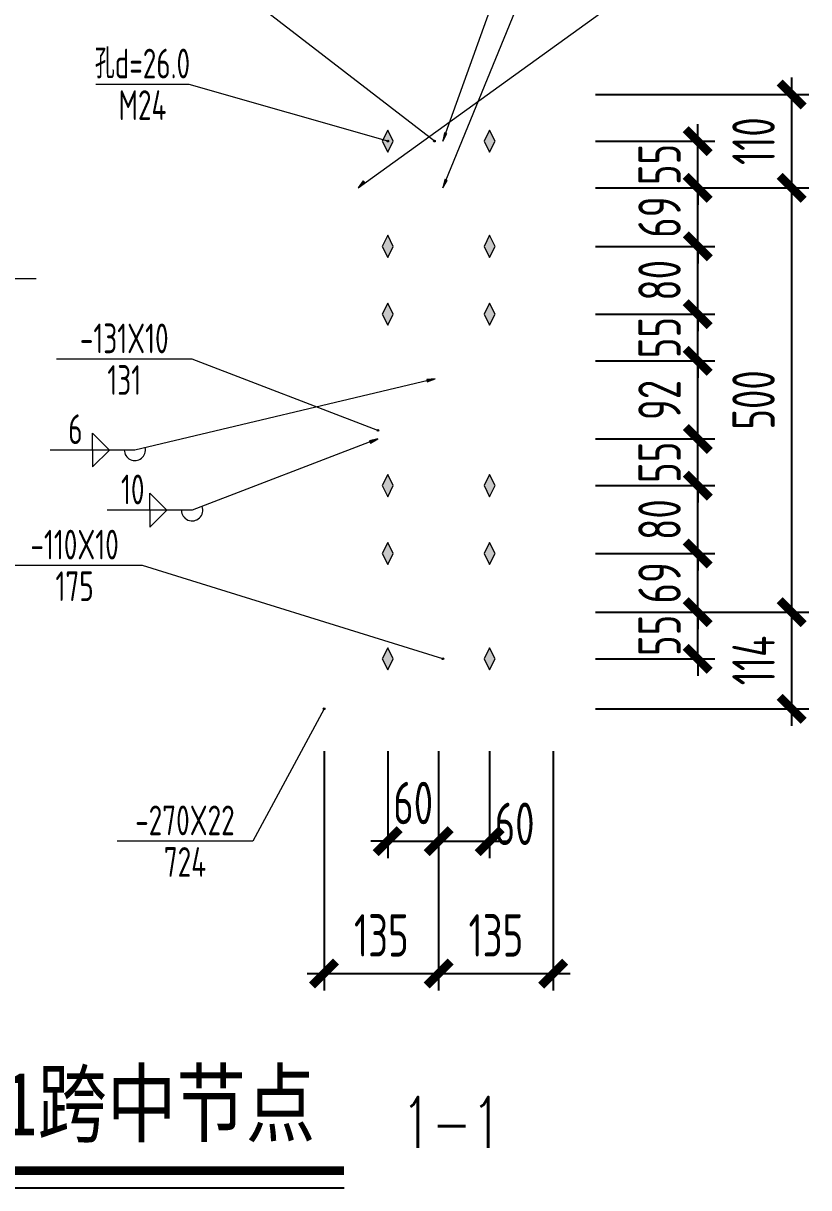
# Model space of a CAD drawing. Extents: x -1201378 to 2367219, y -619313 to 244905.
# Drawn here: x 345718 to 354974, y -393254 to -379531 of the extents above; entities that cross this region are included whole.
import ezdxf
from ezdxf.enums import TextEntityAlignment as Align

# ---------------------------------------------------------------- set-up
doc = ezdxf.new("R2010")
doc.units = 0
doc.header["$LTSCALE"] = 1000
doc.layers.get('0').update_dxf_attribs({"linetype": 'CONTINUOUS'})
doc.layers.get('Defpoints').update_dxf_attribs({"linetype": 'CONTINUOUS'})
for name, color, linetype, lineweight in [('S-dim', 81, 'CONTINUOUS', 0), ('孔标注', 9, 'CONTINUOUS', 18), ('字符标注', 9, 'CONTINUOUS', 18), ('梁_主零件_实线', 141, 'CONTINUOUS', 18), ('梁_零件_实线', 3, 'CONTINUOUS', 18), ('焊缝标注', 9, 'CONTINUOUS', 18), ('螺栓组-普通_实线', 7, 'CONTINUOUS', 18), ('钢板标注', 9, 'CONTINUOUS', 18)]:
    doc.layers.add(name, color=color, linetype=linetype, lineweight=lineweight)
doc.layers.add('S-TEXT', color=21, linetype='CONTINUOUS')
doc.styles.add('FromPkpm', font='Pkpmeng', dxfattribs={"width": 0.7, "bigfont": 'Pkpmchn'})
doc.styles.add('TSSD_Dimension', font='tssdeng.shx', dxfattribs={"width": 0.7, "bigfont": 'hztxt.shx'})
doc.styles.add('TSSD_Norm', font='tj-romans1.shx', dxfattribs={"bigfont": 'tj-hztxt.shx'})
doc.styles.add('黑体', font='simhei.ttf', dxfattribs={"width": 0.8})
doc.dimstyles.new('TSSD_25_200', dxfattribs={"dimtxt": 500, "dimasz": 200, "dimexe": 200, "dimexo": 500, "dimgap": 200, "dimtad": 1, "dimdec": 0, "dimlfac": 0.125, "dimzin": 0, "dimdsep": 46, "dimtxsty": 'TSSD_Dimension', "dimblk": 'ARCHTICK', "dimcen": 0, "dimdle": 200, "dimclrt": 7, "dimadec": 0, "dimazin": 0, "dimtfac": 1, "dimtdec": 0, "dimtix": 1, "dimtmove": 2, "dimatfit": 3, "dimfxl": 1, "dimtolj": 1, "dimtzin": 0, "dimarcsym": 0})

# ---------------------------------------------------------------- blocks, each defined once
blk = doc.blocks.new('_ArchTick')
at = {"color": 0, "linetype": 'ByBlock', "const_width": 0.5}
blk.add_lwpolyline([(-0.707, -0.707), (0.707, 0.707)], dxfattribs=at)
blk = doc.blocks.new('*D6142')
at = {"layer": 'Defpoints', "color": 0, "transparency": 16777216}
for p in [(351963, -386470), (353666, -386470), (351963, -387020)]:
    blk.add_point(p, dxfattribs=at)
at = {"layer": 'S-dim', "color": 0, "lineweight": -2, "transparency": 16777216}
for p, q in [((353666, -386470), (353666, -386270)), ((352463, -386470), (353866, -386470)), ((353666, -387020), (353666, -386470)), ((352463, -387020), (353866, -387020)), ((353666, -387020), (353666, -387220))]:
    blk.add_line(p, q, dxfattribs=at)
at = {"layer": 'S-dim', "color": 0, "lineweight": -2, "transparency": 16777216, "xscale": 200, "yscale": 200, "zscale": 200}
for p, rotation in [((353666, -386470), 270), ((353666, -387020), 90)]:
    blk.add_blockref('_ArchTick', p, dxfattribs=dict(at, rotation=rotation))
at = {"layer": 'S-dim', "color": 7, "transparency": 16777216, "insert": (353216, -386745), "char_height": 500, "attachment_point": 5, "rotation": 90, "style": 'TSSD_Dimension'}
blk.add_mtext('\\A1;55', dxfattribs=at)
blk = doc.blocks.new('*D6143')
at = {"layer": 'Defpoints', "color": 0, "transparency": 16777216}
for p in [(351963, -385780), (353666, -385780), (351963, -386470)]:
    blk.add_point(p, dxfattribs=at)
at = {"layer": 'S-dim', "color": 0, "lineweight": -2, "transparency": 16777216}
for p, q in [((353666, -385780), (353666, -385580)), ((352463, -385780), (353866, -385780)), ((353666, -386470), (353666, -385780)), ((352463, -386470), (353866, -386470)), ((353666, -386470), (353666, -386670))]:
    blk.add_line(p, q, dxfattribs=at)
at = {"layer": 'S-dim', "color": 0, "lineweight": -2, "transparency": 16777216, "xscale": 200, "yscale": 200, "zscale": 200}
for p, rotation in [((353666, -385780), 270), ((353666, -386470), 90)]:
    blk.add_blockref('_ArchTick', p, dxfattribs=dict(at, rotation=rotation))
at = {"layer": 'S-dim', "color": 7, "transparency": 16777216, "insert": (353216, -386125), "char_height": 500, "attachment_point": 5, "rotation": 90, "style": 'TSSD_Dimension'}
blk.add_mtext('\\A1;69', dxfattribs=at)
blk = doc.blocks.new('*D6144')
at = {"layer": 'Defpoints', "color": 0, "transparency": 16777216}
for p in [(351963, -384980), (353666, -384980), (351963, -385780)]:
    blk.add_point(p, dxfattribs=at)
at = {"layer": 'S-dim', "color": 0, "lineweight": -2, "transparency": 16777216}
for p, q in [((353666, -384980), (353666, -384780)), ((352463, -384980), (353866, -384980)), ((353666, -385780), (353666, -384980)), ((352463, -385780), (353866, -385780)), ((353666, -385780), (353666, -385980))]:
    blk.add_line(p, q, dxfattribs=at)
at = {"layer": 'S-dim', "color": 0, "lineweight": -2, "transparency": 16777216, "xscale": 200, "yscale": 200, "zscale": 200}
for p, rotation in [((353666, -384980), 270), ((353666, -385780), 90)]:
    blk.add_blockref('_ArchTick', p, dxfattribs=dict(at, rotation=rotation))
at = {"layer": 'S-dim', "color": 7, "transparency": 16777216, "insert": (353216, -385380), "char_height": 500, "attachment_point": 5, "rotation": 90, "style": 'TSSD_Dimension'}
blk.add_mtext('\\A1;80', dxfattribs=at)
blk = doc.blocks.new('*D6145')
at = {"layer": 'Defpoints', "color": 0, "transparency": 16777216}
for p in [(351963, -384430), (353666, -384430), (351963, -384980)]:
    blk.add_point(p, dxfattribs=at)
at = {"layer": 'S-dim', "color": 0, "lineweight": -2, "transparency": 16777216}
for p, q in [((353666, -384430), (353666, -384230)), ((352463, -384430), (353866, -384430)), ((353666, -384980), (353666, -384430)), ((352463, -384980), (353866, -384980)), ((353666, -384980), (353666, -385180))]:
    blk.add_line(p, q, dxfattribs=at)
at = {"layer": 'S-dim', "color": 0, "lineweight": -2, "transparency": 16777216, "xscale": 200, "yscale": 200, "zscale": 200}
for p, rotation in [((353666, -384430), 270), ((353666, -384980), 90)]:
    blk.add_blockref('_ArchTick', p, dxfattribs=dict(at, rotation=rotation))
at = {"layer": 'S-dim', "color": 7, "transparency": 16777216, "insert": (353216, -384705), "char_height": 500, "attachment_point": 5, "rotation": 90, "style": 'TSSD_Dimension'}
blk.add_mtext('\\A1;55', dxfattribs=at)
blk = doc.blocks.new('*D6146')
at = {"layer": 'Defpoints', "color": 0, "transparency": 16777216}
for p in [(351963, -383510), (353666, -383510), (351963, -384430)]:
    blk.add_point(p, dxfattribs=at)
at = {"layer": 'S-dim', "color": 0, "lineweight": -2, "transparency": 16777216}
for p, q in [((353666, -384630), (353666, -383310)), ((352463, -383510), (353866, -383510)), ((352463, -384430), (353866, -384430))]:
    blk.add_line(p, q, dxfattribs=at)
at = {"layer": 'S-dim', "color": 0, "lineweight": -2, "transparency": 16777216, "xscale": 200, "yscale": 200, "zscale": 200}
for p, rotation in [((353666, -383510), 90), ((353666, -384430), 270)]:
    blk.add_blockref('_ArchTick', p, dxfattribs=dict(at, rotation=rotation))
at = {"layer": 'S-dim', "color": 7, "transparency": 16777216, "insert": (353216, -383970), "char_height": 500, "attachment_point": 5, "rotation": 90, "style": 'TSSD_Dimension'}
blk.add_mtext('\\A1;92', dxfattribs=at)
blk = doc.blocks.new('*D6147')
at = {"layer": 'Defpoints', "color": 0, "transparency": 16777216}
for p in [(351963, -382960), (353666, -382960), (351963, -383510)]:
    blk.add_point(p, dxfattribs=at)
at = {"layer": 'S-dim', "color": 0, "lineweight": -2, "transparency": 16777216}
for p, q in [((353666, -382960), (353666, -382760)), ((352463, -382960), (353866, -382960)), ((353666, -383510), (353666, -382960)), ((352463, -383510), (353866, -383510)), ((353666, -383510), (353666, -383710))]:
    blk.add_line(p, q, dxfattribs=at)
at = {"layer": 'S-dim', "color": 0, "lineweight": -2, "transparency": 16777216, "xscale": 200, "yscale": 200, "zscale": 200}
for p, rotation in [((353666, -382960), 270), ((353666, -383510), 90)]:
    blk.add_blockref('_ArchTick', p, dxfattribs=dict(at, rotation=rotation))
at = {"layer": 'S-dim', "color": 7, "transparency": 16777216, "insert": (353216, -383235), "char_height": 500, "attachment_point": 5, "rotation": 90, "style": 'TSSD_Dimension'}
blk.add_mtext('\\A1;55', dxfattribs=at)
blk = doc.blocks.new('*D6148')
at = {"layer": 'Defpoints', "color": 0, "transparency": 16777216}
for p in [(351963, -382160), (353666, -382160), (351963, -382960)]:
    blk.add_point(p, dxfattribs=at)
at = {"layer": 'S-dim', "color": 0, "lineweight": -2, "transparency": 16777216}
for p, q in [((353666, -382160), (353666, -381960)), ((352463, -382160), (353866, -382160)), ((353666, -382960), (353666, -382160)), ((352463, -382960), (353866, -382960)), ((353666, -382960), (353666, -383160))]:
    blk.add_line(p, q, dxfattribs=at)
at = {"layer": 'S-dim', "color": 0, "lineweight": -2, "transparency": 16777216, "xscale": 200, "yscale": 200, "zscale": 200}
for p, rotation in [((353666, -382160), 270), ((353666, -382960), 90)]:
    blk.add_blockref('_ArchTick', p, dxfattribs=dict(at, rotation=rotation))
at = {"layer": 'S-dim', "color": 7, "transparency": 16777216, "insert": (353216, -382560), "char_height": 500, "attachment_point": 5, "rotation": 90, "style": 'TSSD_Dimension'}
blk.add_mtext('\\A1;80', dxfattribs=at)
blk = doc.blocks.new('*D6149')
at = {"layer": 'Defpoints', "color": 0, "transparency": 16777216}
for p in [(351963, -381470), (353666, -381470), (351963, -382160)]:
    blk.add_point(p, dxfattribs=at)
at = {"layer": 'S-dim', "color": 0, "lineweight": -2, "transparency": 16777216}
for p, q in [((353666, -381470), (353666, -381270)), ((352463, -381470), (353866, -381470)), ((353666, -382160), (353666, -381470)), ((352463, -382160), (353866, -382160)), ((353666, -382160), (353666, -382360))]:
    blk.add_line(p, q, dxfattribs=at)
at = {"layer": 'S-dim', "color": 0, "lineweight": -2, "transparency": 16777216, "xscale": 200, "yscale": 200, "zscale": 200}
for p, rotation in [((353666, -381470), 270), ((353666, -382160), 90)]:
    blk.add_blockref('_ArchTick', p, dxfattribs=dict(at, rotation=rotation))
at = {"layer": 'S-dim', "color": 7, "transparency": 16777216, "insert": (353216, -381815), "char_height": 500, "attachment_point": 5, "rotation": 90, "style": 'TSSD_Dimension'}
blk.add_mtext('\\A1;69', dxfattribs=at)
blk = doc.blocks.new('*D6150')
at = {"layer": 'Defpoints', "color": 0, "transparency": 16777216}
for p in [(351963, -380920), (353666, -380920), (351963, -381470)]:
    blk.add_point(p, dxfattribs=at)
at = {"layer": 'S-dim', "color": 0, "lineweight": -2, "transparency": 16777216}
for p, q in [((353666, -380920), (353666, -380720)), ((352463, -380920), (353866, -380920)), ((353666, -381470), (353666, -380920)), ((352463, -381470), (353866, -381470)), ((353666, -381470), (353666, -381670))]:
    blk.add_line(p, q, dxfattribs=at)
at = {"layer": 'S-dim', "color": 0, "lineweight": -2, "transparency": 16777216, "xscale": 200, "yscale": 200, "zscale": 200}
for p, rotation in [((353666, -380920), 270), ((353666, -381470), 90)]:
    blk.add_blockref('_ArchTick', p, dxfattribs=dict(at, rotation=rotation))
at = {"layer": 'S-dim', "color": 7, "transparency": 16777216, "insert": (353216, -381195), "char_height": 500, "attachment_point": 5, "rotation": 90, "style": 'TSSD_Dimension'}
blk.add_mtext('\\A1;55', dxfattribs=at)
blk = doc.blocks.new('*D6151')
at = {"layer": 'Defpoints', "color": 0, "transparency": 16777216}
for p in [(351963, -386470), (354774, -386470), (351963, -387610)]:
    blk.add_point(p, dxfattribs=at)
at = {"layer": 'S-dim', "color": 0, "lineweight": -2, "transparency": 16777216}
for p, q in [((354774, -387810), (354774, -386270)), ((352463, -386470), (354974, -386470)), ((352463, -387610), (354974, -387610))]:
    blk.add_line(p, q, dxfattribs=at)
at = {"layer": 'S-dim', "color": 0, "lineweight": -2, "transparency": 16777216, "xscale": 200, "yscale": 200, "zscale": 200}
for p, rotation in [((354774, -386470), 90), ((354774, -387610), 270)]:
    blk.add_blockref('_ArchTick', p, dxfattribs=dict(at, rotation=rotation))
at = {"layer": 'S-dim', "color": 7, "transparency": 16777216, "insert": (354324, -387040), "char_height": 500, "attachment_point": 5, "rotation": 90, "style": 'TSSD_Dimension'}
blk.add_mtext('\\A1;114', dxfattribs=at)
blk = doc.blocks.new('*D6152')
at = {"layer": 'Defpoints', "color": 0, "transparency": 16777216}
for p in [(351963, -381470), (354774, -381470), (351963, -386470)]:
    blk.add_point(p, dxfattribs=at)
at = {"layer": 'S-dim', "color": 0, "lineweight": -2, "transparency": 16777216}
for p, q in [((354774, -386670), (354774, -381270)), ((352463, -381470), (354974, -381470)), ((352463, -386470), (354974, -386470))]:
    blk.add_line(p, q, dxfattribs=at)
at = {"layer": 'S-dim', "color": 0, "lineweight": -2, "transparency": 16777216, "xscale": 200, "yscale": 200, "zscale": 200}
for p, rotation in [((354774, -381470), 90), ((354774, -386470), 270)]:
    blk.add_blockref('_ArchTick', p, dxfattribs=dict(at, rotation=rotation))
at = {"layer": 'S-dim', "color": 7, "transparency": 16777216, "insert": (354324, -383970), "char_height": 500, "attachment_point": 5, "rotation": 90, "style": 'TSSD_Dimension'}
blk.add_mtext('\\A1;500', dxfattribs=at)
blk = doc.blocks.new('*D6153')
at = {"layer": 'Defpoints', "color": 0, "transparency": 16777216}
for p in [(351963, -380370), (354774, -380370), (351963, -381470)]:
    blk.add_point(p, dxfattribs=at)
at = {"layer": 'S-dim', "color": 0, "lineweight": -2, "transparency": 16777216}
for p, q in [((354774, -381670), (354774, -380170)), ((352463, -380370), (354974, -380370)), ((352463, -381470), (354974, -381470))]:
    blk.add_line(p, q, dxfattribs=at)
at = {"layer": 'S-dim', "color": 0, "lineweight": -2, "transparency": 16777216, "xscale": 200, "yscale": 200, "zscale": 200}
for p, rotation in [((354774, -380370), 90), ((354774, -381470), 270)]:
    blk.add_blockref('_ArchTick', p, dxfattribs=dict(at, rotation=rotation))
at = {"layer": 'S-dim', "color": 7, "transparency": 16777216, "insert": (354324, -380920), "char_height": 500, "attachment_point": 5, "rotation": 90, "style": 'TSSD_Dimension'}
blk.add_mtext('\\A1;110', dxfattribs=at)
blk = doc.blocks.new('*D6154')
at = {"layer": 'Defpoints', "color": 0, "transparency": 16777216}
for p in [(350013, -387610), (350613, -387610), (350613, -389170)]:
    blk.add_point(p, dxfattribs=at)
at = {"layer": 'S-dim', "color": 0, "lineweight": -2, "transparency": 16777216}
for p, q in [((350013, -388110), (350013, -389370)), ((350613, -388110), (350613, -389370)), ((350013, -389170), (349813, -389170)), ((350013, -389170), (350613, -389170)), ((350613, -389170), (350813, -389170))]:
    blk.add_line(p, q, dxfattribs=at)
at = {"layer": 'S-dim', "color": 0, "lineweight": -2, "transparency": 16777216, "xscale": 200, "yscale": 200, "zscale": 200}
blk.add_blockref('_ArchTick', (350013, -389170), dxfattribs=at)
at = {"layer": 'S-dim', "color": 0, "lineweight": -2, "transparency": 16777216, "xscale": 200, "yscale": 200, "zscale": 200, "rotation": 180}
blk.add_blockref('_ArchTick', (350613, -389170), dxfattribs=at)
at = {"layer": 'S-dim', "color": 7, "transparency": 16777216, "insert": (350313, -388720), "char_height": 500, "attachment_point": 5, "style": 'TSSD_Dimension'}
blk.add_mtext('\\A1;60', dxfattribs=at)
blk = doc.blocks.new('*D6155')
at = {"layer": 'Defpoints', "color": 0, "transparency": 16777216}
for p in [(350613, -387610), (351213, -387610), (351213, -389170)]:
    blk.add_point(p, dxfattribs=at)
at = {"layer": 'S-dim', "color": 0, "lineweight": -2, "transparency": 16777216}
for p, q in [((350613, -388110), (350613, -389370)), ((351213, -388110), (351213, -389370)), ((350413, -389170), (351413, -389170))]:
    blk.add_line(p, q, dxfattribs=at)
at = {"layer": 'S-dim', "color": 0, "lineweight": -2, "transparency": 16777216, "xscale": 200, "yscale": 200, "zscale": 200, "rotation": 180}
blk.add_blockref('_ArchTick', (350613, -389170), dxfattribs=at)
at = {"layer": 'S-dim', "color": 0, "lineweight": -2, "transparency": 16777216, "xscale": 200, "yscale": 200, "zscale": 200}
blk.add_blockref('_ArchTick', (351213, -389170), dxfattribs=at)
at = {"layer": 'S-dim', "color": 7, "transparency": 16777216, "insert": (351508, -388965), "char_height": 500, "attachment_point": 5, "style": 'TSSD_Dimension'}
blk.add_mtext('\\A1;60', dxfattribs=at)
blk = doc.blocks.new('*D6156')
at = {"layer": 'Defpoints', "color": 0, "transparency": 16777216}
for p in [(349263, -387610), (350613, -387610), (350613, -390730)]:
    blk.add_point(p, dxfattribs=at)
at = {"layer": 'S-dim', "color": 0, "lineweight": -2, "transparency": 16777216}
for p, q in [((349263, -388110), (349263, -390930)), ((350613, -388110), (350613, -390930)), ((349063, -390730), (350813, -390730))]:
    blk.add_line(p, q, dxfattribs=at)
at = {"layer": 'S-dim', "color": 0, "lineweight": -2, "transparency": 16777216, "xscale": 200, "yscale": 200, "zscale": 200, "rotation": 180}
blk.add_blockref('_ArchTick', (349263, -390730), dxfattribs=at)
at = {"layer": 'S-dim', "color": 0, "lineweight": -2, "transparency": 16777216, "xscale": 200, "yscale": 200, "zscale": 200}
blk.add_blockref('_ArchTick', (350613, -390730), dxfattribs=at)
at = {"layer": 'S-dim', "color": 7, "transparency": 16777216, "insert": (349938, -390280), "char_height": 500, "attachment_point": 5, "style": 'TSSD_Dimension'}
blk.add_mtext('\\A1;135', dxfattribs=at)
blk = doc.blocks.new('*D6157')
at = {"layer": 'Defpoints', "color": 0, "transparency": 16777216}
for p in [(350613, -387610), (351963, -387610), (351963, -390730)]:
    blk.add_point(p, dxfattribs=at)
at = {"layer": 'S-dim', "color": 0, "lineweight": -2, "transparency": 16777216}
for p, q in [((350613, -388110), (350613, -390930)), ((351963, -388110), (351963, -390930)), ((350413, -390730), (352163, -390730))]:
    blk.add_line(p, q, dxfattribs=at)
at = {"layer": 'S-dim', "color": 0, "lineweight": -2, "transparency": 16777216, "xscale": 200, "yscale": 200, "zscale": 200, "rotation": 180}
blk.add_blockref('_ArchTick', (350613, -390730), dxfattribs=at)
at = {"layer": 'S-dim', "color": 0, "lineweight": -2, "transparency": 16777216, "xscale": 200, "yscale": 200, "zscale": 200}
blk.add_blockref('_ArchTick', (351963, -390730), dxfattribs=at)
at = {"layer": 'S-dim', "color": 7, "transparency": 16777216, "insert": (351288, -390280), "char_height": 500, "attachment_point": 5, "style": 'TSSD_Dimension'}
blk.add_mtext('\\A1;135', dxfattribs=at)

msp = doc.modelspace()

# ---------------------------------------------------------------- hatches: boundary and pattern name
at = {"layer": '孔标注'}
h = msp.add_hatch(color=256, dxfattribs=at)
edge = h.paths.add_edge_path()
edge.add_arc((350013.2, -380919.8), 10, 0, 360)
at = {"layer": '焊缝标注', "transparency": 33554687}
for points in [[(350663.2, -380919.8), (350711.1, -380830.7), (350682.9, -380820.6)], [(349663.2, -381469.8), (349744, -381408.9), (349722.6, -381387.9)], [(350663.2, -381469.8), (350715, -381382.9), (350687.2, -381371.5)], [(350573.2, -383719.8), (350472.5, -383728.2), (350479.4, -383757.4)], [(349898.2, -384429.8), (349799.5, -384451.6), (349810.2, -384479.6)]]:
    msp.add_hatch(color=256, dxfattribs=at).paths.add_polyline_path(points)
at = {"layer": '螺栓组-普通_实线', "transparency": 33554687}
for points in [[(350013.2, -380789.8), (349948.2, -380919.8), (350013.2, -381049.8), (350078.2, -380919.8)], [(351213.2, -380789.8), (351148.2, -380919.8), (351213.2, -381049.8), (351278.2, -380919.8)], [(350013.2, -382029.8), (349948.2, -382159.8), (350013.2, -382289.8), (350078.2, -382159.8)], [(351213.2, -382029.8), (351148.2, -382159.8), (351213.2, -382289.8), (351278.2, -382159.8)], [(350013.2, -382829.8), (349948.2, -382959.8), (350013.2, -383089.8), (350078.2, -382959.8)], [(351213.2, -382829.8), (351148.2, -382959.8), (351213.2, -383089.8), (351278.2, -382959.8)], [(350013.2, -384849.8), (349948.2, -384979.8), (350013.2, -385109.8), (350078.2, -384979.8)], [(351213.2, -384849.8), (351148.2, -384979.8), (351213.2, -385109.8), (351278.2, -384979.8)], [(350013.2, -385649.8), (349948.2, -385779.8), (350013.2, -385909.8), (350078.2, -385779.8)], [(351213.2, -385649.8), (351148.2, -385779.8), (351213.2, -385909.8), (351278.2, -385779.8)], [(350013.2, -386889.8), (349948.2, -387019.8), (350013.2, -387149.8), (350078.2, -387019.8)], [(351213.2, -386889.8), (351148.2, -387019.8), (351213.2, -387149.8), (351278.2, -387019.8)]]:
    msp.add_hatch(color=1, dxfattribs=at).paths.add_polyline_path(points)
at = {"layer": '钢板标注'}
h = msp.add_hatch(color=256, dxfattribs=at)
edge = h.paths.add_edge_path()
edge.add_arc((350563.2, -380919.8), 10, 0, 360)
h = msp.add_hatch(color=256, dxfattribs=at)
edge = h.paths.add_edge_path()
edge.add_arc((349898.2, -384329.8), 10, 0, 360)
h = msp.add_hatch(color=256, dxfattribs=at)
edge = h.paths.add_edge_path()
edge.add_arc((350663.2, -387019.8), 10, 0, 360)
h = msp.add_hatch(color=256, dxfattribs=at)
edge = h.paths.add_edge_path()
edge.add_arc((349263.2, -387609.8), 10, 0, 360)

# ---------------------------------------------------------------- linework, layer by layer
at = {"layer": 'S-TEXT', "const_width": 100}
msp.add_lwpolyline([(335999.8, -393053.7), (349497.8, -393053.7)], dxfattribs=at)
at = {"layer": 'S-TEXT'}
msp.add_lwpolyline([(350251.1, -392893.4, 0.019, 0.019, 0), (351280.1, -392893.4, 0.019, 0.019, 0)], format="xyseb", dxfattribs=at)
msp.add_lwpolyline([(335999.8, -393253.7), (349497.8, -393253.7)], dxfattribs=at)
at = {"layer": '孔标注', "ltscale": 100}
msp.add_lwpolyline([(350013.2, -380919.8), (347673.2, -380250.5), (346573.2, -380250.5)], dxfattribs=at)
msp.add_circle((350013.2, -380919.8), 10, dxfattribs=at)
at = {"layer": '字符标注', "ltscale": 100}
msp.add_lwpolyline([(342518.4, -382953.5), (342953.2, -382540), (345868.7, -382540)], dxfattribs=at)
at = {"layer": '梁_主零件_实线', "ltscale": 100}
for points in [[(349363.2, -381469.8, 0.1, 0.1, 0), (351863.2, -381469.8, 0.1, 0.1, 0)], [(349363.2, -381609.9, 0.1, 0.1, 0), (349363.2, -381469.8, 0.1, 0.1, 0)], [(351863.2, -381469.8, 0.1, 0.1, 0), (351863.2, -381609.9, 0.1, 0.1, 0)], [(351863.2, -381609.9, 0.1, 0.1, 0), (349363.2, -381609.9, 0.1, 0.1, 0)], [(350573.2, -386329.6, 0.1, 0.1, 0), (350573.2, -381609.9, 0.1, 0.1, 0)], [(350653.2, -381609.9, 0.1, 0.1, 0), (350653.2, -386329.6, 0.1, 0.1, 0)], [(349363.2, -386469.8, 0.1, 0.1, 0), (349363.2, -386329.6, 0.1, 0.1, 0)], [(349363.2, -386329.6, 0.1, 0.1, 0), (351863.2, -386329.6, 0.1, 0.1, 0)], [(351863.2, -386329.6, 0.1, 0.1, 0), (351863.2, -386469.8, 0.1, 0.1, 0)], [(351863.2, -386469.8, 0.1, 0.1, 0), (349363.2, -386469.8, 0.1, 0.1, 0)]]:
    msp.add_lwpolyline(points, format="xyseb", dxfattribs=at)
at = {"layer": '梁_零件_实线', "ltscale": 100}
for points in [[(351963.2, -380369.8, 0.1, 0.1, 0), (349263.2, -380369.8, 0.1, 0.1, 0)], [(349263.2, -380369.8, 0.1, 0.1, 0), (349263.2, -387609.8, 0.1, 0.1, 0)], [(350563.2, -381469.8, 0.1, 0.1, 0), (350563.2, -380369.8, 0.1, 0.1, 0)], [(350663.2, -380369.8, 0.1, 0.1, 0), (350663.2, -381469.8, 0.1, 0.1, 0)], [(351963.2, -387609.8, 0.1, 0.1, 0), (351963.2, -380369.8, 0.1, 0.1, 0)], [(350663.2, -381469.8, 0.1, 0.1, 0), (350563.2, -381469.8, 0.1, 0.1, 0)], [(349263.2, -383509.8, 0.1, 0.1, 0), (350573.2, -383509.8, 0.1, 0.1, 0)], [(350573.2, -383509.8, 0.1, 0.1, 0), (350573.2, -383609.8, 0.1, 0.1, 0)], [(350653.2, -383509.8, 0.1, 0.1, 0), (350653.2, -383609.8, 0.1, 0.1, 0)], [(351963.2, -383509.8, 0.1, 0.1, 0), (350653.2, -383509.8, 0.1, 0.1, 0)], [(350573.2, -383609.8, 0.1, 0.1, 0), (349263.2, -383609.8, 0.1, 0.1, 0)], [(350653.2, -383609.8, 0.1, 0.1, 0), (351963.2, -383609.8, 0.1, 0.1, 0)], [(350573.2, -384329.8, 0.1, 0.1, 0), (349263.2, -384329.8, 0.1, 0.1, 0)], [(350573.2, -384429.8, 0.1, 0.1, 0), (350573.2, -384329.8, 0.1, 0.1, 0)], [(350653.2, -384429.8, 0.1, 0.1, 0), (350653.2, -384329.8, 0.1, 0.1, 0)], [(350653.2, -384329.8, 0.1, 0.1, 0), (351963.2, -384329.8, 0.1, 0.1, 0)], [(349263.2, -384429.8, 0.1, 0.1, 0), (350573.2, -384429.8, 0.1, 0.1, 0)], [(351963.2, -384429.8, 0.1, 0.1, 0), (350653.2, -384429.8, 0.1, 0.1, 0)], [(350563.2, -386469.8, 0.1, 0.1, 0), (350563.2, -387569.8, 0.1, 0.1, 0)], [(350663.2, -386469.8, 0.1, 0.1, 0), (350563.2, -386469.8, 0.1, 0.1, 0)], [(350663.2, -387569.8, 0.1, 0.1, 0), (350663.2, -386469.8, 0.1, 0.1, 0)], [(349263.2, -387609.8, 0.1, 0.1, 0), (351963.2, -387609.8, 0.1, 0.1, 0)], [(350563.2, -387569.8, 0.1, 0.1, 0), (350663.2, -387569.8, 0.1, 0.1, 0)]]:
    msp.add_lwpolyline(points, format="xyseb", dxfattribs=at)
at = {"layer": '焊缝标注', "lineweight": 18, "ltscale": 100}
for p, q in [((350663.2, -380919.8), (352013.2, -377159.8)), ((350663.2, -381469.8), (352013.2, -378169.8)), ((349663.2, -381469.8), (352903.2, -379134.6)), ((350573.2, -383719.8), (347033.2, -384559.8)), ((349898.2, -384429.8), (347708.2, -385269.8))]:
    msp.add_line(p, q, dxfattribs=at)
at = {"layer": '焊缝标注', "ltscale": 100}
for p, q in [((346733.2, -384559.8), (346533.2, -384359.8)), ((346533.2, -384559.8), (346533.2, -384359.8)), ((347033.2, -384559.8), (346033.2, -384559.8)), ((346733.2, -384559.8), (346533.2, -384759.8)), ((346533.2, -384559.8), (346533.2, -384759.8)), ((347408.2, -385269.8), (347208.2, -385069.8)), ((347208.2, -385269.8), (347208.2, -385069.8)), ((347708.2, -385269.8), (346708.2, -385269.8)), ((347408.2, -385269.8), (347208.2, -385469.8)), ((347208.2, -385269.8), (347208.2, -385469.8))]:
    msp.add_line(p, q, dxfattribs=at)
at = {"layer": '焊缝标注', "linetype": 'Continuous'}
for points in [[(350663.2, -380919.8), (350711.1, -380830.7), (350682.9, -380820.6)], [(349663.2, -381469.8), (349744, -381408.9), (349722.6, -381387.9)], [(350663.2, -381469.8), (350715, -381382.9), (350687.2, -381371.5)], [(350573.2, -383719.8), (350472.5, -383728.2), (350479.4, -383757.4)], [(349898.2, -384429.8), (349799.5, -384451.6), (349810.2, -384479.6)]]:
    msp.add_lwpolyline(points, close=True, dxfattribs=at)
at = {"layer": '焊缝标注', "ltscale": 100}
for centre, end in [((347033.2, -384559.8), 13.34872), ((347708.2, -385269.8), 20.9849)]:
    msp.add_arc(centre, 125, 180, end, dxfattribs=at)
at = {"layer": '螺栓组-普通_实线', "color": 9, "ltscale": 100}
for points in [[(350013.2, -380619.8, 0.1, 0.1, 0), (350013.2, -381219.8, 0.1, 0.1, 0)], [(351213.2, -380619.8, 0.1, 0.1, 0), (351213.2, -381219.8, 0.1, 0.1, 0)], [(350213.2, -380919.8, 0.1, 0.1, 0), (349813.2, -380919.8, 0.1, 0.1, 0)], [(351413.2, -380919.8, 0.1, 0.1, 0), (351013.2, -380919.8, 0.1, 0.1, 0)], [(350013.2, -381859.8, 0.1, 0.1, 0), (350013.2, -382459.8, 0.1, 0.1, 0)], [(351213.2, -381859.8, 0.1, 0.1, 0), (351213.2, -382459.8, 0.1, 0.1, 0)], [(350213.2, -382159.8, 0.1, 0.1, 0), (349813.2, -382159.8, 0.1, 0.1, 0)], [(351413.2, -382159.8, 0.1, 0.1, 0), (351013.2, -382159.8, 0.1, 0.1, 0)], [(350013.2, -382659.8, 0.1, 0.1, 0), (350013.2, -383259.8, 0.1, 0.1, 0)], [(351213.2, -382659.8, 0.1, 0.1, 0), (351213.2, -383259.8, 0.1, 0.1, 0)], [(350213.2, -382959.8, 0.1, 0.1, 0), (349813.2, -382959.8, 0.1, 0.1, 0)], [(351413.2, -382959.8, 0.1, 0.1, 0), (351013.2, -382959.8, 0.1, 0.1, 0)], [(350013.2, -384679.8, 0.1, 0.1, 0), (350013.2, -385279.8, 0.1, 0.1, 0)], [(351213.2, -384679.8, 0.1, 0.1, 0), (351213.2, -385279.8, 0.1, 0.1, 0)], [(350213.2, -384979.8, 0.1, 0.1, 0), (349813.2, -384979.8, 0.1, 0.1, 0)], [(351413.2, -384979.8, 0.1, 0.1, 0), (351013.2, -384979.8, 0.1, 0.1, 0)], [(350013.2, -385479.8, 0.1, 0.1, 0), (350013.2, -386079.8, 0.1, 0.1, 0)], [(351213.2, -385479.8, 0.1, 0.1, 0), (351213.2, -386079.8, 0.1, 0.1, 0)], [(350213.2, -385779.8, 0.1, 0.1, 0), (349813.2, -385779.8, 0.1, 0.1, 0)], [(351413.2, -385779.8, 0.1, 0.1, 0), (351013.2, -385779.8, 0.1, 0.1, 0)], [(350013.2, -386719.8, 0.1, 0.1, 0), (350013.2, -387319.8, 0.1, 0.1, 0)], [(351213.2, -386719.8, 0.1, 0.1, 0), (351213.2, -387319.8, 0.1, 0.1, 0)], [(350213.2, -387019.8, 0.1, 0.1, 0), (349813.2, -387019.8, 0.1, 0.1, 0)], [(351413.2, -387019.8, 0.1, 0.1, 0), (351013.2, -387019.8, 0.1, 0.1, 0)]]:
    msp.add_lwpolyline(points, format="xyseb", dxfattribs=at)
at = {"layer": '螺栓组-普通_实线', "color": 1, "linetype": 'Continuous'}
for points in [[(350013.2, -380789.8), (349948.2, -380919.8), (350013.2, -381049.8), (350078.2, -380919.8)], [(351213.2, -380789.8), (351148.2, -380919.8), (351213.2, -381049.8), (351278.2, -380919.8)], [(350013.2, -382029.8), (349948.2, -382159.8), (350013.2, -382289.8), (350078.2, -382159.8)], [(351213.2, -382029.8), (351148.2, -382159.8), (351213.2, -382289.8), (351278.2, -382159.8)], [(350013.2, -382829.8), (349948.2, -382959.8), (350013.2, -383089.8), (350078.2, -382959.8)], [(351213.2, -382829.8), (351148.2, -382959.8), (351213.2, -383089.8), (351278.2, -382959.8)], [(350013.2, -384849.8), (349948.2, -384979.8), (350013.2, -385109.8), (350078.2, -384979.8)], [(351213.2, -384849.8), (351148.2, -384979.8), (351213.2, -385109.8), (351278.2, -384979.8)], [(350013.2, -385649.8), (349948.2, -385779.8), (350013.2, -385909.8), (350078.2, -385779.8)], [(351213.2, -385649.8), (351148.2, -385779.8), (351213.2, -385909.8), (351278.2, -385779.8)], [(350013.2, -386889.8), (349948.2, -387019.8), (350013.2, -387149.8), (350078.2, -387019.8)], [(351213.2, -386889.8), (351148.2, -387019.8), (351213.2, -387149.8), (351278.2, -387019.8)]]:
    msp.add_lwpolyline(points, close=True, dxfattribs=at)
at = {"layer": '钢板标注', "ltscale": 100}
for points in [[(350563.2, -380919.8), (347673.2, -378690.5), (346073.2, -378690.5)], [(349898.2, -384329.8), (347708.2, -383489.8), (346108.2, -383489.8)], [(350663.2, -387019.8), (347123.2, -385919.8), (345523.2, -385919.8)], [(349263.2, -387609.8), (348423.2, -389169.8), (346823.2, -389169.8)]]:
    msp.add_lwpolyline(points, dxfattribs=at)
for centre in [(350563.2, -380919.8), (349898.2, -384329.8), (350663.2, -387019.8), (349263.2, -387609.8)]:
    msp.add_circle(centre, 10, dxfattribs=at)

# ---------------------------------------------------------------- texts
at = {"layer": 'S-TEXT', "style": '黑体', "width": 0.8}
msp.add_text('GJ1-1/GJ2-1/GJ2-2/GJ3-1跨中节点', height=750, dxfattribs=at).set_placement((342828.7, -392861.6), align=Align.BOTTOM_CENTER)
at = {"layer": 'S-TEXT', "style": 'TSSD_Norm', "width": 0.7}
msp.add_text('1-1', height=600, dxfattribs=at).set_placement((350765.6, -392485.6), align=Align.MIDDLE_CENTER)
at = {"layer": '孔标注', "style": 'FromPkpm', "width": 0.7}
msp.add_text('孔d=26.0', height=350, dxfattribs=at).set_placement((347123.2, -380180.5), align=Align.CENTER)
msp.add_text('M24', height=350, dxfattribs=at).set_placement((347123.2, -380320.5), align=Align.TOP_CENTER)
at = {"layer": '焊缝标注', "style": 'FromPkpm', "width": 0.7}
for s, p in [('6', (346333.2, -384489.8)), ('10', (347008.2, -385199.8))]:
    msp.add_text(s, height=350, dxfattribs=at).set_placement(p, align=Align.CENTER)
at = {"layer": '钢板标注', "style": 'FromPkpm', "width": 0.7}
for s, p in [('-131X10', (346908.2, -383419.8)), ('-110X10', (346323.2, -385849.8)), ('-270X22', (347623.2, -389099.8))]:
    msp.add_text(s, height=350, dxfattribs=at).set_placement(p, align=Align.CENTER)
for s, p in [('131', (346908.2, -383559.8)), ('175', (346323.2, -385989.8)), ('724', (347623.2, -389239.8))]:
    msp.add_text(s, height=350, dxfattribs=at).set_placement(p, align=Align.TOP_CENTER)

# ---------------------------------------------------------------- dimensions: what is measured, and where the dimension line sits
at = {"layer": 'S-dim'}
for base, p1, p2, text, picture, middle in [((354773.9, -380369.8), (351963.2, -381469.8), (351963.2, -380369.8), '110', '*D6153', (354323.9, -380919.8)), ((353666.3, -380919.8), (351963.2, -381469.8), (351963.2, -380919.8), '55', '*D6150', (353216.3, -381194.8)), ((353666.3, -381469.8), (351963.2, -382159.8), (351963.2, -381469.8), '69', '*D6149', (353216.3, -381814.8)), ((354773.9, -381469.8), (351963.2, -386469.8), (351963.2, -381469.8), '500', '*D6152', (354323.9, -383969.8)), ((353666.3, -382159.8), (351963.2, -382959.8), (351963.2, -382159.8), '80', '*D6148', (353216.3, -382559.8)), ((353666.3, -382959.8), (351963.2, -383509.8), (351963.2, -382959.8), '55', '*D6147', (353216.3, -383234.8)), ((353666.3, -383509.8), (351963.2, -384429.8), (351963.2, -383509.8), '92', '*D6146', (353216.3, -383969.8)), ((353666.3, -384429.8), (351963.2, -384979.8), (351963.2, -384429.8), '55', '*D6145', (353216.3, -384704.8)), ((353666.3, -384979.8), (351963.2, -385779.8), (351963.2, -384979.8), '80', '*D6144', (353216.3, -385379.8)), ((353666.3, -385779.8), (351963.2, -386469.8), (351963.2, -385779.8), '69', '*D6143', (353216.3, -386124.8)), ((353666.3, -386469.8), (351963.2, -387019.8), (351963.2, -386469.8), '55', '*D6142', (353216.3, -386744.8)), ((354773.9, -386469.8), (351963.2, -387609.8), (351963.2, -386469.8), '114', '*D6151', (354323.9, -387039.8))]:
    dim = msp.add_linear_dim(base=base, p1=p1, p2=p2, angle=90, text=text, dimstyle='TSSD_25_200', dxfattribs=at)
    dim.commit()
    dim.dimension.update_dxf_attribs({"geometry": picture, "text_midpoint": middle})
for base, p1, p2, text, picture, middle in [((350613.2, -390729.8), (349263.2, -387609.8), (350613.2, -387609.8), '135', '*D6156', (349938.2, -390279.8)), ((350613.2, -389169.8), (350013.2, -387609.8), (350613.2, -387609.8), '60', '*D6154', (350313.2, -388719.8)), ((351963.2, -390729.8), (350613.2, -387609.8), (351963.2, -387609.8), '135', '*D6157', (351288.2, -390279.8))]:
    dim = msp.add_linear_dim(base=base, p1=p1, p2=p2, text=text, dimstyle='TSSD_25_200', dxfattribs=at)
    dim.commit()
    dim.dimension.update_dxf_attribs({"geometry": picture, "text_midpoint": middle})
dim = msp.add_linear_dim(base=(351213.2, -389169.8), p1=(350613.2, -387609.8), p2=(351213.2, -387609.8), text='60', dimstyle='TSSD_25_200', dxfattribs=at)
dim.commit()
dim.dimension.update_dxf_attribs({"geometry": '*D6155', "text_midpoint": (351507.7, -388964.5), "dimtype": 160})

doc.saveas('drawing.dxf')
